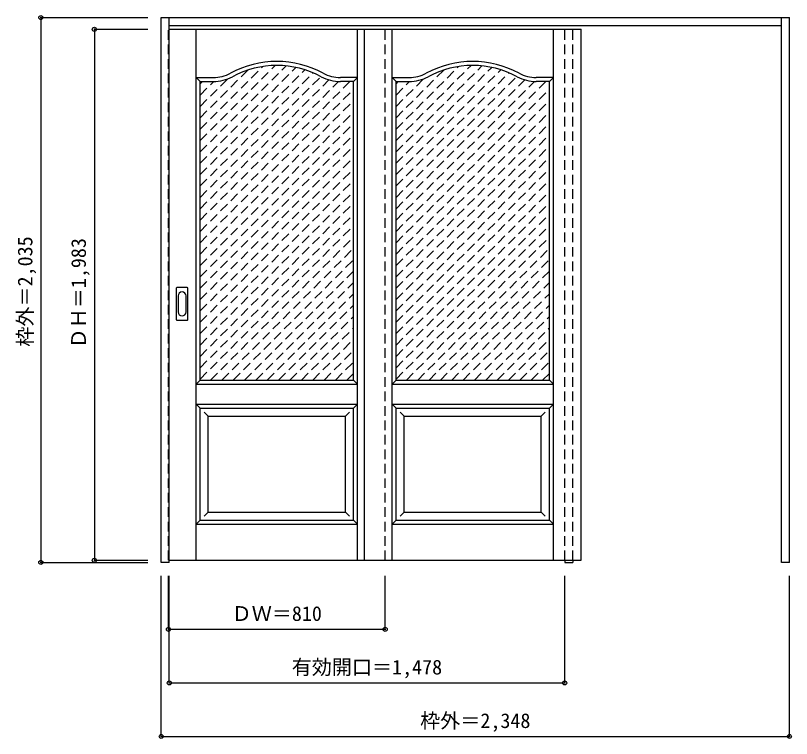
# Model space of a CAD drawing. Units: millimetres, scale not verified. Extents: x -1266 to 1634, y -1597 to 1103.
import ezdxf
from ezdxf.enums import TextEntityAlignment as Align

# ---------------------------------------------------------------- set-up
doc = ezdxf.new("R2010")
doc.units = ezdxf.units.MM
doc.header["$LTSCALE"] = 30
doc.header["$PDMODE"] = 32
doc.header["$PDSIZE"] = 15
doc.linetypes.add('DASHED1', pattern=[1.8, 1.2, -0.6])
doc.layers.add('0-0', color=4, linetype='Continuous')
doc.layers.add('0-1_寸法', color=7, linetype='Continuous')
doc.styles.add('ＭＳ ゴシック', font='')
doc.styles.get('ＭＳ ゴシック').set_extended_font_data('MS Gothic')

msp = doc.modelspace()

# ---------------------------------------------------------------- linework, layer by layer
at = {"layer": '0-0', "color": 3}
for p, q in [((-721.68, 1095.95), (1626.32, 1095.95)), ((-691.68, -939.05), (-691.68, 1095.95)), ((1596.32, -939.05), (1596.32, 1095.95)), ((1626.32, -939.05), (1626.32, 1095.95)), ((-691.68, 1065.95), (1596.32, 1065.95)), ((-691.68, 1051.95), (847.32, 1051.95)), ((37.32, 1051.95), (37.32, -931.05)), ((-576.18, 856.95), (-527.17, 856.95)), ((-576.18, -258.05), (-576.18, 856.95)), ((155.82, 856.95), (204.83, 856.95)), ((155.82, -258.05), (155.82, 856.95)), ((-624.18, 87.45), (-663.18, 87.45)), ((-664.68, -33.05), (-664.68, 85.95)), ((-622.68, -33.05), (-622.68, 85.95)), ((-663.18, -34.55), (-624.18, -34.55)), ((-576.18, -363.05), (-3.18, -363.05)), ((-576.18, -781.05), (-576.18, -363.05)), ((-3.18, -781.05), (-3.18, -363.05)), ((155.82, -363.05), (728.82, -363.05)), ((155.82, -781.05), (155.82, -363.05)), ((728.82, -781.05), (728.82, -363.05)), ((-576.18, -781.05), (-3.18, -781.05)), ((155.82, -781.05), (728.82, -781.05)), ((786.32, -931.05), (786.32, -939.05)), ((786.32, -939.05), (816.32, -939.05)), ((816.32, -931.05), (816.32, -939.05)), ((1626.32, -939.05), (1596.32, -939.05))]:
    msp.add_line(p, q, dxfattribs=at)
at = {"layer": '0-0', "linetype": 'DASHED1'}
for p, q in [((-694.68, 1051.95), (-691.68, 1051.95)), ((-694.68, -931.05), (-694.68, 1051.95)), ((115.32, -931.05), (115.32, 1051.95)), ((786.32, -931.05), (786.32, 1065.95)), ((816.32, -931.05), (816.32, 1065.95)), ((-576.18, 636.59), (-295.87, 916.9)), ((-576.18, 594.16), (-255.1, 915.24)), ((-576.18, 679.02), (-342.21, 912.99)), ((-576.18, 551.74), (-218.32, 909.6)), ((-576.18, 509.31), (-184.66, 900.83)), ((-576.18, 721.44), (-397.78, 899.84)), ((155.82, 636.59), (436.13, 916.9)), ((155.82, 594.16), (476.9, 915.24)), ((155.82, 679.02), (389.79, 912.99)), ((155.82, 551.74), (513.68, 909.6)), ((155.82, 509.31), (547.34, 900.83)), ((155.82, 721.44), (334.22, 899.84)), ((-576.18, 466.89), (-153.63, 889.43)), ((-576.18, 424.46), (-124.9, 875.74)), ((155.82, 466.89), (578.37, 889.43)), ((155.82, 424.46), (607.1, 875.74)), ((-576.18, 763.87), (-472.96, 867.09)), ((-576.18, 382.03), (-95.01, 863.2)), ((-576.18, 339.61), (-58.69, 857.09)), ((-576.18, 806.3), (-525.51, 856.96)), ((-576.18, 297.18), (-16.4, 856.95)), ((-576.18, 848.72), (-567.95, 856.95)), ((155.82, 763.87), (259.04, 867.09)), ((155.82, 382.03), (636.99, 863.2)), ((155.82, 339.61), (673.31, 857.09)), ((155.82, 806.3), (206.49, 856.96)), ((155.82, 297.18), (715.6, 856.95)), ((155.82, 848.72), (164.05, 856.95)), ((-576.18, 254.75), (-3.18, 827.75)), ((155.82, 254.75), (728.82, 827.75)), ((-576.18, 212.33), (-3.18, 785.33)), ((155.82, 212.33), (728.82, 785.33)), ((-576.18, 169.9), (-3.18, 742.9)), ((155.82, 169.9), (728.82, 742.9)), ((-576.18, 127.47), (-3.18, 700.47)), ((155.82, 127.47), (728.82, 700.47)), ((-576.18, 85.05), (-3.18, 658.05)), ((155.82, 85.05), (728.82, 658.05)), ((-576.18, 42.62), (-3.18, 615.62)), ((155.82, 42.62), (728.82, 615.62)), ((-576.18, 0.19), (-3.18, 573.19)), ((155.82, 0.19), (728.82, 573.19)), ((-576.18, -42.23), (-3.18, 530.77)), ((155.82, -42.23), (728.82, 530.77)), ((-576.18, -84.66), (-3.18, 488.34)), ((155.82, -84.66), (728.82, 488.34)), ((-576.18, -127.08), (-3.18, 445.92)), ((155.82, -127.08), (728.82, 445.92)), ((-576.18, -169.51), (-3.18, 403.49)), ((155.82, -169.51), (728.82, 403.49)), ((-576.18, -211.94), (-3.18, 361.06)), ((155.82, -211.94), (728.82, 361.06)), ((-576.18, -254.36), (-3.18, 318.64)), ((155.82, -254.36), (728.82, 318.64)), ((-537.43, -258.05), (-3.18, 276.21)), ((194.57, -258.05), (728.82, 276.21)), ((-495.01, -258.05), (-3.18, 233.78)), ((236.99, -258.05), (728.82, 233.78)), ((-452.58, -258.05), (-3.18, 191.36)), ((279.42, -258.05), (728.82, 191.36)), ((-410.16, -258.05), (-3.18, 148.93)), ((321.84, -258.05), (728.82, 148.93)), ((-367.73, -258.05), (-3.18, 106.5)), ((364.27, -258.05), (728.82, 106.5)), ((-325.3, -258.05), (-3.18, 64.08)), ((406.7, -258.05), (728.82, 64.08)), ((-282.88, -258.05), (-3.18, 21.65)), ((449.12, -258.05), (728.82, 21.65)), ((-240.45, -258.05), (-3.18, -20.77)), ((491.55, -258.05), (728.82, -20.77)), ((-198.02, -258.05), (-3.18, -63.2)), ((533.98, -258.05), (728.82, -63.2)), ((-155.6, -258.05), (-3.18, -105.63)), ((576.4, -258.05), (728.82, -105.63)), ((-113.17, -258.05), (-3.18, -148.05)), ((618.83, -258.05), (728.82, -148.05)), ((-70.74, -258.05), (-3.18, -190.48)), ((661.26, -258.05), (728.82, -190.48)), ((-28.32, -258.05), (-3.18, -232.91)), ((703.68, -258.05), (728.82, -232.91)), ((-691.68, -931.05), (-694.68, -931.05))]:
    msp.add_line(p, q, dxfattribs=at)
at = {"layer": '0-0', "color": 7}
for p, q in [((-591.18, -931.05), (-591.18, 1051.95)), ((11.82, -931.05), (11.82, 1051.95)), ((140.82, -931.05), (140.82, 1051.95)), ((743.82, -931.05), (743.82, 1051.95)), ((-576.18, 856.95), (-591.18, 871.95)), ((-591.18, 871.95), (-527.17, 871.95)), ((11.82, 871.95), (-52.19, 871.95)), ((-3.18, 856.95), (11.82, 871.95)), ((155.82, 856.95), (140.82, 871.95)), ((140.82, 871.95), (204.83, 871.95)), ((743.82, 871.95), (679.81, 871.95)), ((728.82, 856.95), (743.82, 871.95)), ((-658.68, 56.05), (-658.68, -3.15)), ((-628.68, -3.15), (-628.68, 56.05)), ((-576.18, -258.05), (-591.18, -273.05)), ((-3.18, -258.05), (11.82, -273.05)), ((155.82, -258.05), (140.82, -273.05)), ((728.82, -258.05), (743.82, -273.05)), ((-591.18, -273.05), (11.82, -273.05)), ((140.82, -273.05), (743.82, -273.05)), ((-591.18, -348.05), (-576.18, -363.05)), ((-591.18, -348.05), (11.82, -348.05)), ((11.82, -348.05), (-3.18, -363.05)), ((140.82, -348.05), (155.82, -363.05)), ((140.82, -348.05), (743.82, -348.05)), ((743.82, -348.05), (728.82, -363.05)), ((-561.18, -378.05), (-546.18, -393.05)), ((-546.18, -751.05), (-546.18, -393.05)), ((-546.18, -393.05), (-33.18, -393.05)), ((-18.18, -378.05), (-33.18, -393.05)), ((-33.18, -751.05), (-33.18, -393.05)), ((170.82, -378.05), (185.82, -393.05)), ((185.82, -751.05), (185.82, -393.05)), ((185.82, -393.05), (698.82, -393.05)), ((713.82, -378.05), (698.82, -393.05)), ((698.82, -751.05), (698.82, -393.05)), ((-546.18, -751.05), (-561.18, -766.05)), ((-546.18, -751.05), (-33.18, -751.05)), ((-33.18, -751.05), (-18.18, -766.05)), ((185.82, -751.05), (170.82, -766.05)), ((185.82, -751.05), (698.82, -751.05)), ((698.82, -751.05), (713.82, -766.05)), ((-576.18, -781.05), (-591.18, -796.05)), ((-3.18, -781.05), (11.82, -796.05)), ((155.82, -781.05), (140.82, -796.05)), ((728.82, -781.05), (743.82, -796.05)), ((-591.18, -796.05), (11.82, -796.05)), ((140.82, -796.05), (743.82, -796.05))]:
    msp.add_line(p, q, dxfattribs=at)
at = {"layer": '0-0', "color": 3}
for points in [[(-691.68, -939.05), (-721.68, -939.05), (-721.68, 1095.95)], [(-691.68, -931.05), (847.32, -931.05), (847.32, 1051.95)], [(-576.18, -258.05), (-3.18, -258.05), (-3.18, 856.95), (-52.19, 856.95)], [(155.82, -258.05), (728.82, -258.05), (728.82, 856.95), (679.81, 856.95)]]:
    msp.add_lwpolyline(points, dxfattribs=at)
at = {"layer": '0-0', "color": 7}
for centre, radius, start, end in [((-289.68, 566.95), 365, 61.6423, 118.3577), ((442.32, 566.95), 365, 61.6423, 118.3577), ((-527.17, 1006.95), 135, 270, 298.3577), ((-52.19, 1006.95), 135, 241.6423, 270), ((204.83, 1006.95), 135, 270, 298.3577), ((679.81, 1006.95), 135, 241.6423, 270), ((-643.68, 56.05), 15, 0, 180), ((-643.68, -3.15), 15, 180, 0)]:
    msp.add_arc(centre, radius, start, end, dxfattribs=at)
at = {"layer": '0-0', "color": 3}
for centre, radius, start, end in [((-289.68, 566.95), 350, 61.6423, 118.3577), ((442.32, 566.95), 350, 61.6423, 118.3577), ((-527.17, 1006.95), 150, 270, 298.3577), ((-52.19, 1006.95), 150, 241.6423, 270), ((204.83, 1006.95), 150, 270, 298.3577), ((679.81, 1006.95), 150, 241.6423, 270), ((-663.18, 85.95), 1.5, 90, 180), ((-624.18, 85.95), 1.5, 0, 90), ((-663.18, -33.05), 1.5, 180, 270), ((-624.18, -33.05), 1.5, 270, 0)]:
    msp.add_arc(centre, radius, start, end, dxfattribs=at)
at = {"layer": '0-1_寸法', "color": 4}
for p, q in [((-1171.68, 1095.95), (-771.68, 1095.95)), ((-1171.68, 1095.95), (-1171.68, -939.05)), ((-971.68, 1051.95), (-971.68, -931.05)), ((-971.68, 1051.95), (-771.68, 1051.95)), ((-1171.68, -939.05), (-771.68, -939.05)), ((-971.68, -931.05), (-771.68, -931.05)), ((-721.68, -1589.05), (-721.68, -989.05)), ((-694.68, -1189.05), (-694.68, -989.05)), ((-691.68, -1389.05), (-691.68, -989.05)), ((115.32, -1189.05), (115.32, -989.05)), ((786.32, -1389.05), (786.32, -989.05)), ((1626.32, -1589.05), (1626.32, -989.05)), ((115.32, -1189.05), (-694.68, -1189.05)), ((-691.68, -1389.05), (786.32, -1389.05)), ((-721.68, -1589.05), (1626.32, -1589.05))]:
    msp.add_line(p, q, dxfattribs=at)
at = {"layer": '0-1_寸法'}
for p in [(-1171.68, 1095.95), (-971.68, 1051.95), (-971.68, -931.05), (-1171.68, -939.05), (-694.68, -1189.05), (115.32, -1189.05), (-691.68, -1389.05), (786.32, -1389.05), (-721.68, -1589.05), (1626.32, -1589.05)]:
    msp.add_point(p, dxfattribs=at)

# ---------------------------------------------------------------- texts
at = {"layer": '0-1_寸法', "style": 'ＭＳ ゴシック'}
for s, p in [('枠外＝2,035', (-1186.68, -133.3)), ('ＤＨ＝1,983', (-986.68, -139.8))]:
    msp.add_text(s, height=54.99, rotation=90, dxfattribs=at).set_placement(p, align=Align.BOTTOM_LEFT)
for s, p in [('ＤＷ＝810', (-458.43, -1174.05)), ('有効開口＝1,478', (-233.93, -1374.05)), ('枠外＝2,348', (246.07, -1574.05))]:
    msp.add_text(s, height=54.99, dxfattribs=at).set_placement(p, align=Align.BOTTOM_LEFT)

doc.saveas('drawing.dxf')
